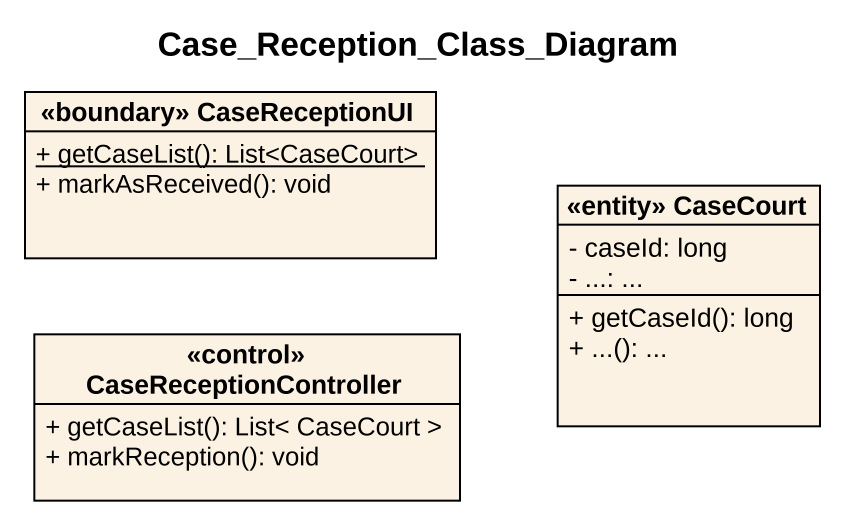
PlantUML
@startuml
title Case_Reception_Class_Diagram
hide circle
hide empty members
skinparam classAttributeIconSize 0
class "<<boundary>> CaseReceptionUI" as boundary_CaseReceptionUI {
  {static} + getCaseList(): List<CaseCourt>
  + markAsReceived(): void
}
class "<<entity>> CaseCourt" as entity_CaseCourt {
  - caseId: long
  - ...: ...
  + getCaseId(): long
  + ...(): ...
}
class "<<control>> CaseReceptionController" as control_CaseReceptionControl {
  + getCaseList(): List< CaseCourt >
  + markReception(): void
}
@enduml
